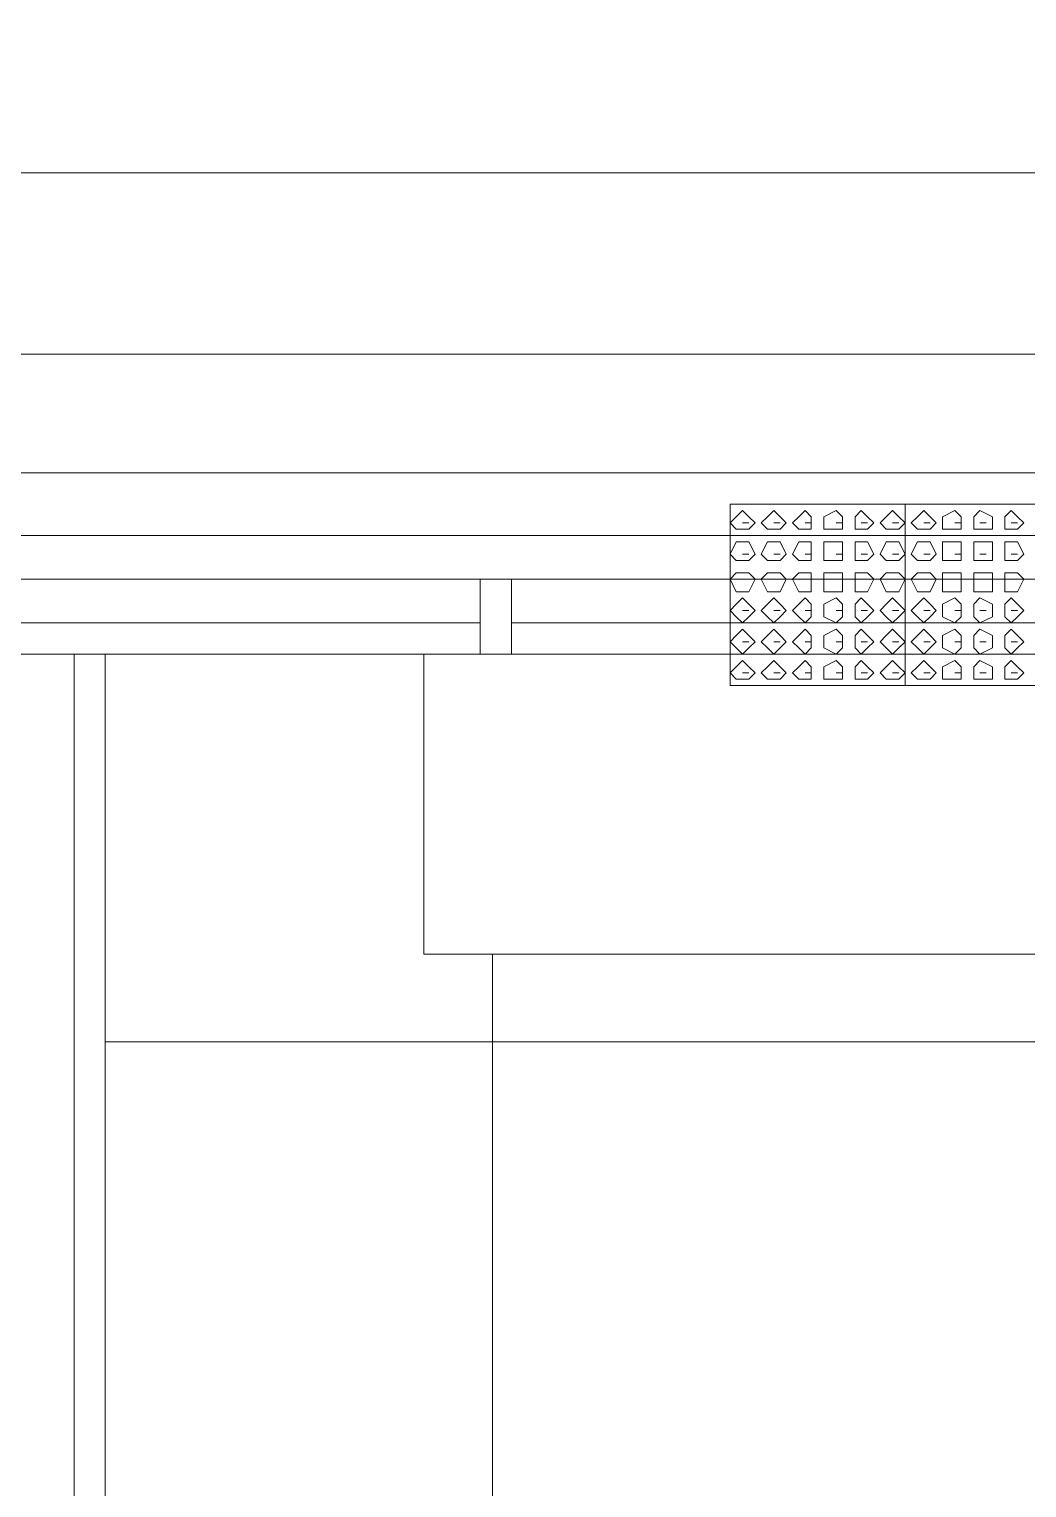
# Model space of a CAD drawing. Header units: millimetres. Extents: x -750 to 104995, y 68 to 66109.
# Drawn here: x 62911 to 64580, y 14903 to 17342 of the extents above; entities that cross this region are included whole.
import ezdxf

# ---------------------------------------------------------------- set-up
doc = ezdxf.new("R2010")
doc.units = ezdxf.units.MM
doc.layers.add('PDF_형상', color=7, linetype='Continuous')

msp = doc.modelspace()

# ---------------------------------------------------------------- linework, layer by layer
at = {"layer": 'PDF_형상', "lineweight": 5}
for points in [[(11144.4, 26203.5), (11144.4, 26297.5), (10945.8, 26297.5), (10778.6, 26297.5), (10778.6, 17404.6), (10747.3, 17404.6), (10747.3, 16202.9), (11844.5, 16202.9), (11844.5, 16495.5), (76665.4, 16495.5), (76665.4, 16296.9), (75463.7, 16296.9)], [(61962.4, 17101.6), (68566.7, 17101.6)], [(61962.4, 16798.5), (65139.1, 16798.5)], [(61962.4, 16600), (68566.7, 16600)], [(66184.1, 16547.7), (65881.1, 16547.7), (65578, 16547.7), (65285.4, 16547.7), (64982.4, 16547.7), (64679.3, 16547.7), (64376.3, 16547.7), (64083.7, 16547.7), (64083.7, 16244.7), (64376.3, 16244.7), (64679.3, 16244.7), (64982.4, 16244.7), (65285.4, 16244.7), (65578, 16244.7), (65881.1, 16244.7), (66184.1, 16244.7)], [(64376.3, 16547.7), (64376.3, 16244.7), (64376.3, 16547.7)], [(64376.3, 16547.7), (64376.3, 16244.7)], [(64104.6, 16516.4), (64115, 16516.4)], [(64156.8, 16516.4), (64167.3, 16516.4)], [(64209.1, 16516.4), (64219.5, 16516.4)], [(64261.3, 16516.4), (64271.8, 16516.4)], [(64303.1, 16516.4), (64313.6, 16516.4)], [(64355.4, 16516.4), (64365.8, 16516.4)], [(64407.6, 16516.4), (64418.1, 16516.4)], [(64459.9, 16516.4), (64470.3, 16516.4)], [(64501.7, 16516.4), (64512.1, 16516.4)], [(64553.9, 16516.4), (64564.4, 16516.4)], [(64104.6, 16464.1), (64115, 16464.1)], [(64156.8, 16464.1), (64167.3, 16464.1)], [(64209.1, 16464.1), (64219.5, 16464.1)], [(64261.3, 16464.1), (64271.8, 16464.1)], [(64303.1, 16464.1), (64313.6, 16464.1)], [(64355.4, 16464.1), (64365.8, 16464.1)], [(64407.6, 16464.1), (64418.1, 16464.1)], [(64459.9, 16464.1), (64470.3, 16464.1)], [(64501.7, 16464.1), (64512.1, 16464.1)], [(64553.9, 16464.1), (64564.4, 16464.1)], [(62986.5, 16296.9), (62317.7, 16296.9), (63665.7, 16296.9), (63665.7, 16422.3), (62317.7, 16422.3), (62986.5, 16422.3), (62317.7, 16422.3), (62171.4, 16422.3), (62171.4, 16244.7), (62317.7, 16244.7), (62317.7, 16422.3), (63665.7, 16422.3), (63665.7, 16296.9), (62317.7, 16296.9), (62986.5, 16296.9), (62986.5, 10194.2)], [(64104.6, 16422.3), (64115, 16422.3)], [(64156.8, 16422.3), (64167.3, 16422.3)], [(64209.1, 16422.3), (64219.5, 16422.3)], [(64261.3, 16422.3), (64271.8, 16422.3)], [(64303.1, 16422.3), (64313.6, 16422.3)], [(64355.4, 16422.3), (64365.8, 16422.3)], [(64407.6, 16422.3), (64418.1, 16422.3)], [(64459.9, 16422.3), (64470.3, 16422.3)], [(64501.7, 16422.3), (64512.1, 16422.3)], [(64553.9, 16422.3), (64564.4, 16422.3)], [(64104.6, 16370.1), (64115, 16370.1)], [(64156.8, 16370.1), (64167.3, 16370.1)], [(64209.1, 16370.1), (64219.5, 16370.1)], [(64261.3, 16370.1), (64271.8, 16370.1)], [(64303.1, 16370.1), (64313.6, 16370.1)], [(64355.4, 16370.1), (64365.8, 16370.1)], [(64407.6, 16370.1), (64418.1, 16370.1)], [(64459.9, 16370.1), (64470.3, 16370.1)], [(64501.7, 16370.1), (64512.1, 16370.1)], [(64553.9, 16370.1), (64564.4, 16370.1)], [(64104.6, 16317.8), (64115, 16317.8)], [(64156.8, 16317.8), (64167.3, 16317.8)], [(64209.1, 16317.8), (64219.5, 16317.8)], [(64261.3, 16317.8), (64271.8, 16317.8)], [(64303.1, 16317.8), (64313.6, 16317.8)], [(64355.4, 16317.8), (64365.8, 16317.8)], [(64407.6, 16317.8), (64418.1, 16317.8)], [(64459.9, 16317.8), (64470.3, 16317.8)], [(64501.7, 16317.8), (64512.1, 16317.8)], [(64553.9, 16317.8), (64564.4, 16317.8)], [(64344.9, 10246.4), (63038.7, 10246.4), (63038.7, 16296.9)], [(63571.6, 16296.9), (63571.6, 15795.3), (65222.7, 15795.3), (63571.6, 15795.3), (63571.6, 16296.9), (68201, 16296.9)], [(64104.6, 16265.6), (64115, 16265.6)], [(64156.8, 16265.6), (64167.3, 16265.6)], [(64209.1, 16265.6), (64219.5, 16265.6)], [(64261.3, 16265.6), (64271.8, 16265.6)], [(64303.1, 16265.6), (64313.6, 16265.6)], [(64355.4, 16265.6), (64365.8, 16265.6)], [(64407.6, 16265.6), (64418.1, 16265.6)], [(64459.9, 16265.6), (64470.3, 16265.6)], [(64501.7, 16265.6), (64512.1, 16265.6)], [(64553.9, 16265.6), (64564.4, 16265.6)], [(63686.6, 10194.2), (63686.6, 15795.3)], [(63038.7, 15649), (65222.7, 15649)]]:
    msp.add_lwpolyline(points, dxfattribs=at)
for points in [[(64125.5, 16516.4), (64115, 16526.8), (64104.6, 16537.3), (64094.1, 16526.8), (64083.7, 16516.4), (64094.1, 16505.9), (64104.6, 16505.9), (64115, 16505.9)], [(64177.7, 16516.4), (64167.3, 16526.8), (64156.8, 16537.3), (64146.4, 16526.8), (64135.9, 16516.4), (64146.4, 16505.9), (64156.8, 16505.9), (64167.3, 16505.9)], [(64219.5, 16516.4), (64219.5, 16526.8), (64209.1, 16537.3), (64198.6, 16526.8), (64188.2, 16516.4), (64198.6, 16505.9), (64209.1, 16505.9), (64219.5, 16505.9)], [(64271.8, 16516.4), (64271.8, 16526.8), (64261.3, 16537.3), (64240.4, 16526.8), (64240.4, 16516.4), (64240.4, 16505.9), (64261.3, 16505.9), (64271.8, 16505.9)], [(64324, 16516.4), (64313.6, 16526.8), (64303.1, 16537.3), (64292.7, 16526.8), (64292.7, 16516.4), (64292.7, 16505.9), (64303.1, 16505.9), (64313.6, 16505.9)], [(64376.3, 16516.4), (64365.8, 16526.8), (64355.4, 16537.3), (64344.9, 16526.8), (64334.5, 16516.4), (64344.9, 16505.9), (64355.4, 16505.9), (64365.8, 16505.9)], [(64428.5, 16516.4), (64418.1, 16526.8), (64407.6, 16537.3), (64397.2, 16526.8), (64386.7, 16516.4), (64397.2, 16505.9), (64407.6, 16505.9), (64418.1, 16505.9)], [(64470.3, 16516.4), (64470.3, 16526.8), (64459.9, 16537.3), (64439, 16526.8), (64439, 16516.4), (64439, 16505.9), (64459.9, 16505.9), (64470.3, 16505.9)], [(64522.6, 16516.4), (64522.6, 16526.8), (64501.7, 16537.3), (64491.2, 16526.8), (64491.2, 16516.4), (64491.2, 16505.9), (64501.7, 16505.9), (64522.6, 16505.9)], [(64574.8, 16516.4), (64564.4, 16526.8), (64553.9, 16537.3), (64543.5, 16526.8), (64543.5, 16516.4), (64543.5, 16505.9), (64553.9, 16505.9), (64564.4, 16505.9)], [(64125.5, 16464.1), (64115, 16485), (64104.6, 16485), (64094.1, 16485), (64083.7, 16464.1), (64094.1, 16453.7), (64104.6, 16453.7), (64115, 16453.7)], [(64177.7, 16464.1), (64167.3, 16485), (64156.8, 16485), (64146.4, 16485), (64135.9, 16464.1), (64146.4, 16453.7), (64156.8, 16453.7), (64167.3, 16453.7)], [(64219.5, 16464.1), (64219.5, 16485), (64209.1, 16485), (64198.6, 16485), (64188.2, 16464.1), (64198.6, 16453.7), (64209.1, 16453.7), (64219.5, 16453.7)], [(64271.8, 16464.1), (64271.8, 16485), (64261.3, 16485), (64240.4, 16485), (64240.4, 16464.1), (64240.4, 16453.7), (64261.3, 16453.7), (64271.8, 16453.7)], [(64324, 16464.1), (64313.6, 16485), (64303.1, 16485), (64292.7, 16485), (64292.7, 16464.1), (64292.7, 16453.7), (64303.1, 16453.7), (64313.6, 16453.7)], [(64376.3, 16464.1), (64365.8, 16485), (64355.4, 16485), (64344.9, 16485), (64334.5, 16464.1), (64344.9, 16453.7), (64355.4, 16453.7), (64365.8, 16453.7)], [(64428.5, 16464.1), (64418.1, 16485), (64407.6, 16485), (64397.2, 16485), (64386.7, 16464.1), (64397.2, 16453.7), (64407.6, 16453.7), (64418.1, 16453.7)], [(64470.3, 16464.1), (64470.3, 16485), (64459.9, 16485), (64439, 16485), (64439, 16464.1), (64439, 16453.7), (64459.9, 16453.7), (64470.3, 16453.7)], [(64522.6, 16464.1), (64522.6, 16485), (64501.7, 16485), (64491.2, 16485), (64491.2, 16464.1), (64491.2, 16453.7), (64501.7, 16453.7), (64522.6, 16453.7)], [(64574.8, 16464.1), (64564.4, 16485), (64553.9, 16485), (64543.5, 16485), (64543.5, 16464.1), (64543.5, 16453.7), (64553.9, 16453.7), (64564.4, 16453.7)], [(63665.7, 16422.3), (63665.7, 16296.9), (63717.9, 16296.9), (63717.9, 16422.3)], [(63665.7, 16422.3), (63665.7, 16296.9), (63717.9, 16296.9), (63717.9, 16422.3)], [(65233.2, 16296.9), (65233.2, 16422.3), (63717.9, 16422.3), (65233.2, 16422.3), (65233.2, 16296.9), (63717.9, 16296.9)], [(64125.5, 16422.3), (64115, 16432.8), (64104.6, 16432.8), (64094.1, 16432.8), (64083.7, 16422.3), (64094.1, 16401.4), (64104.6, 16401.4), (64115, 16401.4)], [(64177.7, 16422.3), (64167.3, 16432.8), (64156.8, 16432.8), (64146.4, 16432.8), (64135.9, 16422.3), (64146.4, 16401.4), (64156.8, 16401.4), (64167.3, 16401.4)], [(64219.5, 16422.3), (64219.5, 16432.8), (64209.1, 16432.8), (64198.6, 16432.8), (64188.2, 16422.3), (64198.6, 16401.4), (64209.1, 16401.4), (64219.5, 16401.4)], [(64271.8, 16422.3), (64271.8, 16432.8), (64261.3, 16432.8), (64240.4, 16432.8), (64240.4, 16422.3), (64240.4, 16401.4), (64261.3, 16401.4), (64271.8, 16401.4)], [(64324, 16422.3), (64313.6, 16432.8), (64303.1, 16432.8), (64292.7, 16432.8), (64292.7, 16422.3), (64292.7, 16401.4), (64303.1, 16401.4), (64313.6, 16401.4)], [(64376.3, 16422.3), (64365.8, 16432.8), (64355.4, 16432.8), (64344.9, 16432.8), (64334.5, 16422.3), (64344.9, 16401.4), (64355.4, 16401.4), (64365.8, 16401.4)], [(64428.5, 16422.3), (64418.1, 16432.8), (64407.6, 16432.8), (64397.2, 16432.8), (64386.7, 16422.3), (64397.2, 16401.4), (64407.6, 16401.4), (64418.1, 16401.4)], [(64470.3, 16422.3), (64470.3, 16432.8), (64459.9, 16432.8), (64439, 16432.8), (64439, 16422.3), (64439, 16401.4), (64459.9, 16401.4), (64470.3, 16401.4)], [(64522.6, 16422.3), (64522.6, 16432.8), (64501.7, 16432.8), (64491.2, 16432.8), (64491.2, 16422.3), (64491.2, 16401.4), (64501.7, 16401.4), (64522.6, 16401.4)], [(64574.8, 16422.3), (64564.4, 16432.8), (64553.9, 16432.8), (64543.5, 16432.8), (64543.5, 16422.3), (64543.5, 16401.4), (64553.9, 16401.4), (64564.4, 16401.4)], [(64125.5, 16370.1), (64115, 16380.5), (64104.6, 16391), (64094.1, 16380.5), (64083.7, 16370.1), (64094.1, 16359.6), (64104.6, 16349.2), (64115, 16359.6)], [(64177.7, 16370.1), (64167.3, 16380.5), (64156.8, 16391), (64146.4, 16380.5), (64135.9, 16370.1), (64146.4, 16359.6), (64156.8, 16349.2), (64167.3, 16359.6)], [(64219.5, 16370.1), (64219.5, 16380.5), (64209.1, 16391), (64198.6, 16380.5), (64188.2, 16370.1), (64198.6, 16359.6), (64209.1, 16349.2), (64219.5, 16359.6)], [(64271.8, 16370.1), (64271.8, 16380.5), (64261.3, 16391), (64240.4, 16380.5), (64240.4, 16370.1), (64240.4, 16359.6), (64261.3, 16349.2), (64271.8, 16359.6)], [(64324, 16370.1), (64313.6, 16380.5), (64303.1, 16391), (64292.7, 16380.5), (64292.7, 16370.1), (64292.7, 16359.6), (64303.1, 16349.2), (64313.6, 16359.6)], [(64376.3, 16370.1), (64365.8, 16380.5), (64355.4, 16391), (64344.9, 16380.5), (64334.5, 16370.1), (64344.9, 16359.6), (64355.4, 16349.2), (64365.8, 16359.6)], [(64428.5, 16370.1), (64418.1, 16380.5), (64407.6, 16391), (64397.2, 16380.5), (64386.7, 16370.1), (64397.2, 16359.6), (64407.6, 16349.2), (64418.1, 16359.6)], [(64470.3, 16370.1), (64470.3, 16380.5), (64459.9, 16391), (64439, 16380.5), (64439, 16370.1), (64439, 16359.6), (64459.9, 16349.2), (64470.3, 16359.6)], [(64522.6, 16370.1), (64522.6, 16380.5), (64501.7, 16391), (64491.2, 16380.5), (64491.2, 16370.1), (64491.2, 16359.6), (64501.7, 16349.2), (64522.6, 16359.6)], [(64574.8, 16370.1), (64564.4, 16380.5), (64553.9, 16391), (64543.5, 16380.5), (64543.5, 16370.1), (64543.5, 16359.6), (64553.9, 16349.2), (64564.4, 16359.6)], [(63665.7, 16349.2), (62317.7, 16349.2)], [(65233.2, 16349.2), (65222.7, 16349.2), (65222.7, 16328.3), (65233.2, 16328.3), (65222.7, 16328.3), (65222.7, 16349.2), (65233.2, 16349.2), (63717.9, 16349.2)], [(64125.5, 16317.8), (64115, 16328.3), (64104.6, 16338.7), (64094.1, 16328.3), (64083.7, 16317.8), (64094.1, 16307.4), (64104.6, 16296.9), (64115, 16307.4)], [(64177.7, 16317.8), (64167.3, 16328.3), (64156.8, 16338.7), (64146.4, 16328.3), (64135.9, 16317.8), (64146.4, 16307.4), (64156.8, 16296.9), (64167.3, 16307.4)], [(64219.5, 16317.8), (64219.5, 16328.3), (64209.1, 16338.7), (64198.6, 16328.3), (64188.2, 16317.8), (64198.6, 16307.4), (64209.1, 16296.9), (64219.5, 16307.4)], [(64271.8, 16317.8), (64271.8, 16328.3), (64261.3, 16338.7), (64240.4, 16328.3), (64240.4, 16317.8), (64240.4, 16307.4), (64261.3, 16296.9), (64271.8, 16307.4)], [(64324, 16317.8), (64313.6, 16328.3), (64303.1, 16338.7), (64292.7, 16328.3), (64292.7, 16317.8), (64292.7, 16307.4), (64303.1, 16296.9), (64313.6, 16307.4)], [(64376.3, 16317.8), (64365.8, 16328.3), (64355.4, 16338.7), (64344.9, 16328.3), (64334.5, 16317.8), (64344.9, 16307.4), (64355.4, 16296.9), (64365.8, 16307.4)], [(64428.5, 16317.8), (64418.1, 16328.3), (64407.6, 16338.7), (64397.2, 16328.3), (64386.7, 16317.8), (64397.2, 16307.4), (64407.6, 16296.9), (64418.1, 16307.4)], [(64470.3, 16317.8), (64470.3, 16328.3), (64459.9, 16338.7), (64439, 16328.3), (64439, 16317.8), (64439, 16307.4), (64459.9, 16296.9), (64470.3, 16307.4)], [(64522.6, 16317.8), (64522.6, 16328.3), (64501.7, 16338.7), (64491.2, 16328.3), (64491.2, 16317.8), (64491.2, 16307.4), (64501.7, 16296.9), (64522.6, 16307.4)], [(64574.8, 16317.8), (64564.4, 16328.3), (64553.9, 16338.7), (64543.5, 16328.3), (64543.5, 16317.8), (64543.5, 16307.4), (64553.9, 16296.9), (64564.4, 16307.4)], [(64125.5, 16265.6), (64115, 16276), (64104.6, 16286.5), (64094.1, 16276), (64083.7, 16265.6), (64094.1, 16255.1), (64104.6, 16255.1), (64115, 16255.1)], [(64177.7, 16265.6), (64167.3, 16276), (64156.8, 16286.5), (64146.4, 16276), (64135.9, 16265.6), (64146.4, 16255.1), (64156.8, 16255.1), (64167.3, 16255.1)], [(64219.5, 16265.6), (64219.5, 16276), (64209.1, 16286.5), (64198.6, 16276), (64188.2, 16265.6), (64198.6, 16255.1), (64209.1, 16255.1), (64219.5, 16255.1)], [(64271.8, 16265.6), (64271.8, 16276), (64261.3, 16286.5), (64240.4, 16276), (64240.4, 16265.6), (64240.4, 16255.1), (64261.3, 16255.1), (64271.8, 16255.1)], [(64324, 16265.6), (64313.6, 16276), (64303.1, 16286.5), (64292.7, 16276), (64292.7, 16265.6), (64292.7, 16255.1), (64303.1, 16255.1), (64313.6, 16255.1)], [(64376.3, 16265.6), (64365.8, 16276), (64355.4, 16286.5), (64344.9, 16276), (64334.5, 16265.6), (64344.9, 16255.1), (64355.4, 16255.1), (64365.8, 16255.1)], [(64428.5, 16265.6), (64418.1, 16276), (64407.6, 16286.5), (64397.2, 16276), (64386.7, 16265.6), (64397.2, 16255.1), (64407.6, 16255.1), (64418.1, 16255.1)], [(64470.3, 16265.6), (64470.3, 16276), (64459.9, 16286.5), (64439, 16276), (64439, 16265.6), (64439, 16255.1), (64459.9, 16255.1), (64470.3, 16255.1)], [(64522.6, 16265.6), (64522.6, 16276), (64501.7, 16286.5), (64491.2, 16276), (64491.2, 16265.6), (64491.2, 16255.1), (64501.7, 16255.1), (64522.6, 16255.1)], [(64574.8, 16265.6), (64564.4, 16276), (64553.9, 16286.5), (64543.5, 16276), (64543.5, 16265.6), (64543.5, 16255.1), (64553.9, 16255.1), (64564.4, 16255.1)]]:
    msp.add_lwpolyline(points, close=True, dxfattribs=at)

doc.saveas('drawing.dxf')
